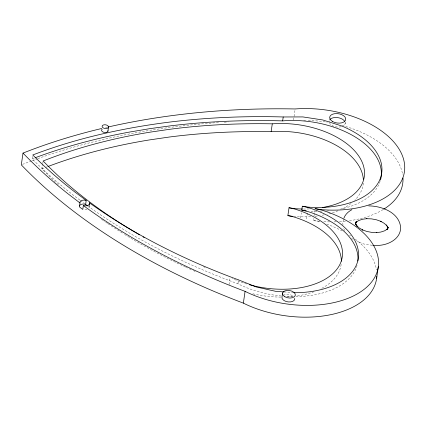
<?xml version="1.0" encoding="UTF-8"?>
<svg xmlns="http://www.w3.org/2000/svg" width="426" height="426" viewBox="0 0 426 426"><rect width="100%" height="100%" fill="white"/><g stroke="black" fill="none" stroke-linecap="round" stroke-linejoin="round"><path stroke-width="0.32" stroke-dasharray="2.13 1.6" d="M79.843 200.044L73.528 195.348A489.511 283.562 8.3 0 1 32.206 158.893L32.589 156.278M58.293 184.751A450.804 261.143 8.3 0 1 41.993 168.84L42.659 164.26M42.754 163.605L43.042 161.646M89.077 205.465L88.997 206.855A489.511 283.562 8.3 0 0 237.921 283.78A76.925 44.565 8.3 0 0 280.888 295.969M89.188 205.55L89.002 207.063A4.862 2.817 8.3 0 1 88.97 207.797L89.258 205.838M229.066 284.605L230.019 278.066M237.921 283.78L238.496 279.861M293.541 120.079L295.165 108.96M300.596 218L301.363 212.771M306.512 218.905L307.471 212.366M319.82 221.824L313.323 220.396L313.605 218.437M313.989 215.822L314.75 210.593M345.097 123.78L345.289 122.47M343.585 219.363L342.744 222.42L342.989 225.072M372.217 245.296L363.751 243.981L357.031 241.553M284.115 291.916L293.093 292.534M313.323 220.396L319.926 221.44M351.53 238.411L353.181 239.353M80.37 200.438L84.577 203.569M344.655 230.562L343.553 228.261M195.167 271.431A450.804 261.143 8.3 0 1 191.636 269.86M191.034 269.589A450.804 261.143 8.3 0 1 186.21 267.39M185.608 267.113A450.804 261.143 8.3 0 1 123.492 233.752M122.368 233.049A450.804 261.143 8.3 0 1 108.044 223.735M107.501 223.373A450.804 261.143 8.3 0 1 103.758 220.806M103.225 220.439A450.804 261.143 8.3 0 1 100.051 218.224M205.215 267.443A450.804 261.143 8.3 0 1 203.42 266.681M383.134 209.581A85.924 49.773 8.3 0 1 348.047 220.886M345.337 221.2A85.924 49.773 8.3 0 1 339.415 221.68M336.226 221.829A85.924 49.773 8.3 0 1 332.994 221.903M329.735 221.898A85.924 49.773 8.3 0 1 323.84 221.706M303.679 120.329A85.924 49.773 8.3 0 1 305.639 120.34M308.259 120.398A85.924 49.773 8.3 0 1 327.259 122.235M342.153 125.457A85.924 49.773 8.3 0 1 402.682 174.884M22.503 164.388A533.837 309.244 8.3 0 1 31.625 160.89M32.238 160.661A533.837 309.244 8.3 0 1 37.174 158.861M37.792 158.637A533.837 309.244 8.3 0 1 219.688 122.47M224.273 122.171A533.837 309.244 8.3 0 1 228.208 121.937M41.993 168.84A449.494 260.382 8.3 0 1 45.002 167.658M45.603 167.423A449.494 260.382 8.3 0 1 47.424 166.726M87.042 209.464A4.862 2.817 8.3 0 1 83.448 209.629M363.303 183.143A72.345 41.908 8.3 0 1 354.688 200.321M350.971 203.548A72.345 41.908 8.3 0 1 341.476 209.262M337.978 210.785A72.345 41.908 8.3 0 1 331.71 212.968M331.061 213.16A72.345 41.908 8.3 0 1 327.306 214.156M324.25 214.832A72.345 41.908 8.3 0 1 320.453 215.529M317.221 215.998A72.345 41.908 8.3 0 1 314.596 216.301M310.676 216.626A72.345 41.908 8.3 0 1 293.434 216.477M341.162 264.429A72.345 41.908 8.3 0 1 321.273 288.578M314.005 291.746A72.345 41.908 8.3 0 1 296.161 296.081M287.523 296.911A72.345 41.908 8.3 0 0 293.546 296.411A6.486 3.754 8.3 0 0 283.711 295.074M280.883 297.087A72.345 41.908 8.3 0 1 252.527 293.695M326.71 224.113A85.924 49.773 8.3 0 1 342.099 230.887M349.576 235.243A85.924 49.773 8.3 0 1 350.667 235.951M355.305 239.231A85.924 49.773 8.3 0 1 376.477 269.85M309.228 208.926A72.345 41.908 8.3 0 1 303.269 209.022M246.846 284.004A72.345 41.908 8.3 0 1 232.346 278.487M380.098 181.37A76.925 44.565 8.3 0 1 339.9 209.225M328.68 210.897A76.925 44.565 8.3 0 1 327.328 211.014M321.545 211.355A76.925 44.565 8.3 0 1 320.24 211.392M316.939 211.424A76.925 44.565 8.3 0 1 309.638 211.19M32.206 158.893A488.105 282.752 8.3 0 1 34.666 157.961M357.041 265.457A76.925 44.565 8.3 0 1 295.703 296.624M292.508 296.629A76.925 44.565 8.3 0 1 286.725 296.432M105.579 127.582A533.837 309.244 8.3 0 1 107.459 127.15M345.151 122.55A8.105 4.697 8.3 0 1 343.825 125.564M341.301 126.73A8.105 4.697 8.3 0 1 334.868 126.597M333.877 126.288A8.105 4.697 8.3 0 1 329.633 123.258M329.138 122.012A8.105 4.697 8.3 0 1 329.192 120.782"/><path stroke-width="0.64" d="M101.718 128.487A533.837 309.244 8.3 0 0 23.015 153.094L21.3 164.862A535.397 310.144 8.3 0 0 243.363 303.126A85.924 49.773 8.3 0 0 329.937 314.841A85.924 49.773 8.3 0 0 376.797 276.458M284.115 291.916L275.686 291.331L256.207 286.948L238.496 279.861A489.511 283.562 8.3 0 1 89.566 202.93L89.572 203.138A4.862 2.817 8.3 0 1 84.018 205.705L83.363 205.529L82.788 209.454L79.465 206.914L79.966 202.813A4.862 2.817 8.3 0 1 85.519 200.247L86.201 200.428L85.631 204.352L87.958 206.083M89.172 204.815L89.46 202.851M89.284 204.895L89.566 202.93M107.932 131.192L108.502 127.267A3.243 1.88 8.3 0 0 104.168 124.791A3.243 1.88 8.3 0 0 103.3 127.944A3.243 1.88 8.3 0 0 108.502 127.267M243.363 303.126L245.078 291.357A535.397 310.144 8.3 0 1 83.949 205.976L83.363 205.529M363.335 179.303A72.345 41.908 8.3 0 0 271.138 131.682L272.283 123.833A449.494 260.382 8.3 0 0 170.049 129.243L150.5 132.092A449.494 260.382 8.3 0 0 43.138 160.991A450.804 261.143 8.3 0 0 139.627 234.896M380.471 180.118A76.925 44.565 8.3 0 0 282.651 120.888L283.221 116.969L302.891 116.926L322.743 119.956L341.423 125.856A76.925 44.565 8.3 0 1 379.997 179.287A76.925 44.565 8.3 0 1 308.232 207.132L302.316 206.232L301.741 210.151L307.551 211.461A76.925 44.565 8.3 0 1 357.861 261.021M341.37 261.213A72.345 41.908 8.3 0 0 293.344 216.802L287.875 215.599L289.02 207.755L294.579 208.633A72.345 41.908 8.3 0 0 302.598 209.017M282.56 293.024L281.991 296.949A6.486 3.754 8.3 0 0 288.189 301.912A6.486 3.754 8.3 0 0 294.755 298.36M376.605 278.391L378.325 266.623M387.314 229.215L387.809 227.431L387.82 228.352M343.92 218.144C345.241 214.411 348.441 211.472 351.924 209.661M355.864 222.771L356.274 221.477L355.619 223.852L355.598 222.473L356.045 225.008L355.603 223.772L357.19 226.355L356.45 225.471L359.214 227.969L362.867 230.051L362.292 229.822L366.898 231.467L371.882 232.41L376.893 232.58L376.462 232.623L380.844 232.053L384.641 230.796L387.596 228.938L386.563 229.619L388.363 227.415L387.559 228.512M355.422 223.426L356.866 221.664L355.832 222.351L358.788 220.492L362.585 219.23L366.962 218.666L366.53 218.703L371.547 218.873L376.525 219.816L381.137 221.461L380.562 221.232L384.215 223.32L386.973 225.817L386.233 224.933L387.825 227.511L387.383 226.281L387.83 228.81M368.778 205.907C381.787 205.966 399.311 212.553 400.658 227.489C400.701 239.194 387.751 245.333 377.516 245.424L372.825 245.317M293.722 292.582L295.607 292.71A76.925 44.565 8.3 0 0 358.282 258.374A76.925 44.565 8.3 0 0 308.12 207.537L302.316 206.232M301.741 210.151L306.347 210.854M287.875 215.599L292.816 216.381M289.02 207.755L294.488 208.958A72.345 41.908 8.3 0 1 338.867 266.319A72.345 41.908 8.3 0 1 249.29 284.712M85.631 204.352L84.95 204.166A4.862 2.817 8.3 0 0 79.428 205.998M86.201 200.428L74.103 191.423A489.511 283.562 8.3 0 1 32.781 154.968A488.105 282.752 8.3 0 1 89.087 137.14C116.287 130.234 143.945 125.228 171.795 121.82A488.105 282.752 8.3 0 1 283.221 116.969M80.035 202.989L67.308 193.271A535.397 310.144 8.3 0 1 23.015 153.094M144.18 237.495A450.804 261.143 8.3 0 1 143.035 236.845M48.032 166.491A449.494 260.382 8.3 0 1 149.356 139.936L168.904 137.087A449.494 260.382 8.3 0 1 271.138 131.682M35.283 157.726A488.105 282.752 8.3 0 1 128.929 132.161L149.861 128.641L171.22 125.745A488.105 282.752 8.3 0 1 282.651 120.888M402.985 178.015A85.924 49.773 8.3 0 1 383.704 209.23M272.283 123.833A72.345 41.908 8.3 0 1 360.034 158.035A72.345 41.908 8.3 0 1 322.237 207.574M245.078 291.357A85.924 49.773 8.3 0 0 369.363 284.595A85.924 49.773 8.3 0 0 321.534 210.055L315.038 208.628L321.641 209.672A85.924 49.773 8.3 0 0 403.678 159.617A85.924 49.773 8.3 0 0 295.165 108.96A533.837 309.244 8.3 0 0 108.087 127.007M107.954 130.702A3.243 1.88 8.3 0 1 103.837 132.321A3.243 1.88 8.3 0 1 102.245 129.163M329.788 119.653A8.105 4.697 8.3 0 1 337.344 117.571A8.105 4.697 8.3 0 1 344.655 121.303M284.877 296.778A6.486 3.754 8.3 0 0 295.282 295.42A6.486 3.754 8.3 0 0 286.607 290.468A6.486 3.754 8.3 0 0 284.877 296.778M332.658 121.548A8.105 4.697 8.3 0 0 345.667 119.855A8.105 4.697 8.3 0 0 334.825 113.667A8.105 4.697 8.3 0 0 332.658 121.548"/></g></svg>
